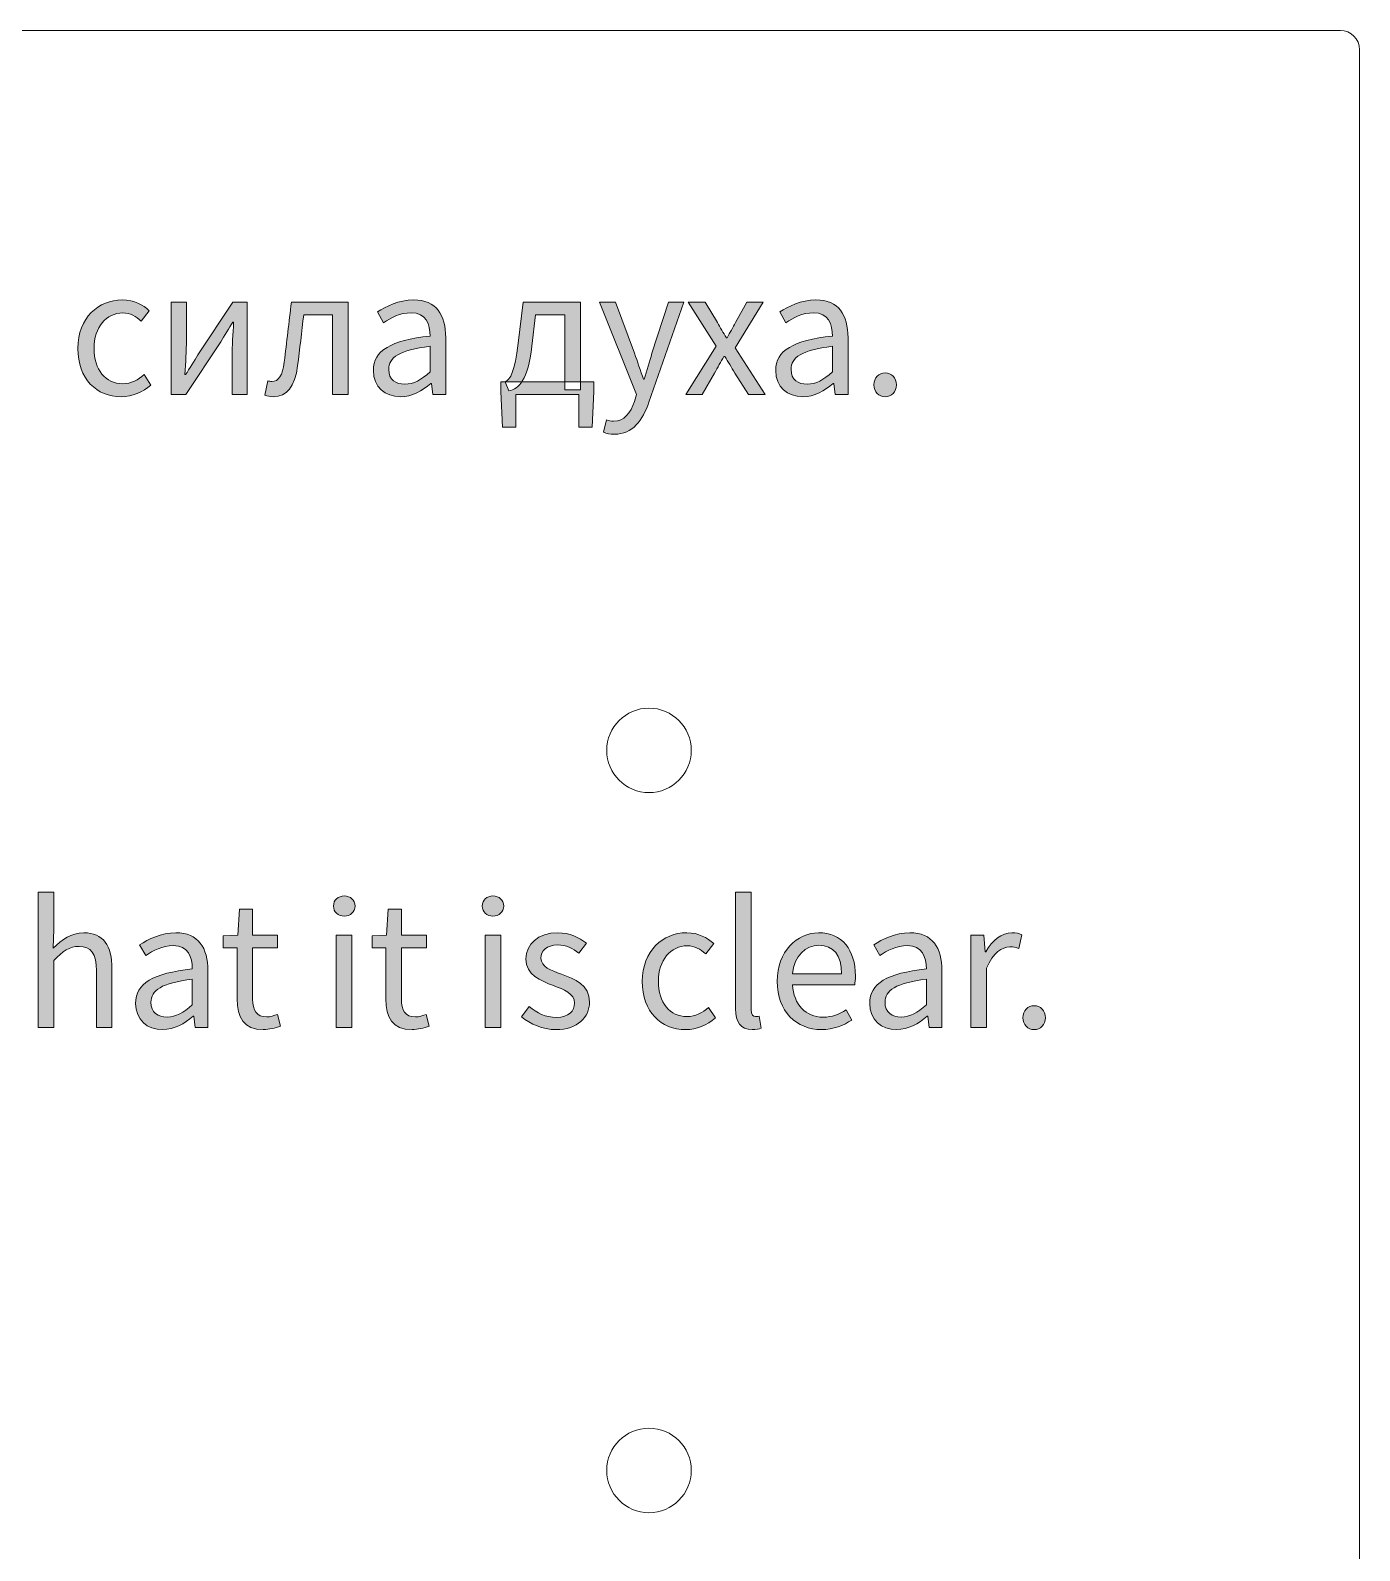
# Model space of a CAD drawing. Header units: millimetres. Extents: x -142 to 140, y -60 to 98.
# Drawn here: x 94.42 to 129.03, y 51.75 to 91.33 of the extents above; entities that cross this region are included whole.
import ezdxf

# ---------------------------------------------------------------- set-up
doc = ezdxf.new("R2010")
doc.units = ezdxf.units.MM
doc.header["$MEASUREMENT"] = 0
doc.layers.add('カット1(R255G0B0)', color=7, linetype='Continuous', lineweight=0)

# ---------------------------------------------------------------- blocks, each defined once
blk = doc.blocks.new('Block_7')
at = {"layer": 'カット1(R255G0B0)', "color": 5, "lineweight": 0, "true_color": 0x0000ff}
for points in [[(91.531, 91.331), (91.531, 91.331), (128.532, 91.331), (128.532, 91.331)], [(129.032, 90.831), (129.032, 90.831), (129.032, 35.581), (129.032, 35.581)]]:
    blk.add_open_spline(points, degree=3, dxfattribs=at)
blk.add_open_spline([(128.53, 91.329), (128.806, 91.329), (129.03, 91.106), (129.03, 90.829), (129.03, 90.829), (129.03, 90.829), (129.03, 90.829)], degree=3, knots=[0, 0, 0, 0, 1, 1, 1, 2, 2, 2, 2], dxfattribs=at)
blk = doc.blocks.new('Block_9')
at = {"layer": 'カット1(R255G0B0)', "true_color": 0x000000, "transparency": 33554687}
h = blk.add_hatch(color=18, dxfattribs=at)
h.dxf.hatch_style = 2
edge = h.paths.add_edge_path()
edge.add_spline(control_points=[(95.66, 83.049), (95.66, 83.851), (96.202, 84.313), (96.816, 84.313), (97.131, 84.313), (97.35, 84.183), (97.519, 84.031), (97.519, 84.031), (97.311, 83.762), (97.311, 83.762), (97.171, 83.888), (97.023, 83.974), (96.834, 83.974), (96.399, 83.974), (96.08, 83.6), (96.08, 83.049), (96.08, 82.499), (96.382, 82.13), (96.823, 82.13), (97.043, 82.13), (97.237, 82.237), (97.387, 82.37), (97.387, 82.37), (97.563, 82.097), (97.563, 82.097), (97.348, 81.905), (97.075, 81.792), (96.787, 81.792), (96.148, 81.792), (95.66, 82.254), (95.66, 83.049)], knot_values=[0, 0, 0, 0, 1, 1, 1, 2, 2, 2, 3, 3, 3, 4, 4, 4, 5, 5, 5, 6, 6, 6, 7, 7, 7, 8, 8, 8, 9, 9, 9, 10, 10, 10, 10], degree=3, periodic=0)
h = blk.add_hatch(color=18, dxfattribs=at)
h.dxf.hatch_style = 2
edge = h.paths.add_edge_path()
edge.add_spline(control_points=[(98.091, 84.253), (98.091, 84.253), (98.486, 84.253), (98.486, 84.253), (98.486, 84.253), (98.486, 83.255), (98.486, 83.255), (98.486, 83), (98.466, 82.677), (98.448, 82.368), (98.448, 82.368), (98.466, 82.368), (98.466, 82.368), (98.556, 82.516), (98.697, 82.735), (98.785, 82.882), (98.785, 82.882), (99.693, 84.253), (99.693, 84.253), (99.693, 84.253), (100.071, 84.253), (100.071, 84.253), (100.071, 84.253), (100.071, 81.851), (100.071, 81.851), (100.071, 81.851), (99.675, 81.851), (99.675, 81.851), (99.675, 81.851), (99.675, 82.85), (99.675, 82.85), (99.675, 83.105), (99.696, 83.426), (99.715, 83.737), (99.715, 83.737), (99.695, 83.737), (99.695, 83.737), (99.606, 83.588), (99.466, 83.368), (99.379, 83.223), (99.379, 83.223), (98.468, 81.851), (98.468, 81.851), (98.468, 81.851), (98.091, 81.851), (98.091, 81.851), (98.091, 81.851), (98.091, 84.253), (98.091, 84.253)], knot_values=[0, 0, 0, 0, 1, 1, 1, 2, 2, 2, 3, 3, 3, 4, 4, 4, 5, 5, 5, 6, 6, 6, 7, 7, 7, 8, 8, 8, 9, 9, 9, 10, 10, 10, 11, 11, 11, 12, 12, 12, 13, 13, 13, 14, 14, 14, 15, 15, 15, 16, 16, 16, 16], degree=3, periodic=0)
h = blk.add_hatch(color=18, dxfattribs=at)
h.dxf.hatch_style = 2
edge = h.paths.add_edge_path()
edge.add_spline(control_points=[(100.527, 81.833), (100.527, 81.833), (100.603, 82.206), (100.603, 82.206), (100.636, 82.197), (100.669, 82.187), (100.713, 82.187), (100.881, 82.187), (100.991, 82.341), (101.033, 82.695), (101.097, 83.214), (101.157, 83.732), (101.218, 84.253), (101.218, 84.253), (102.693, 84.253), (102.693, 84.253), (102.693, 84.253), (102.693, 81.851), (102.693, 81.851), (102.693, 81.851), (102.286, 81.851), (102.286, 81.851), (102.286, 81.851), (102.286, 83.922), (102.286, 83.922), (102.286, 83.922), (101.54, 83.922), (101.54, 83.922), (101.488, 83.481), (101.436, 83.035), (101.381, 82.593), (101.312, 82.058), (101.099, 81.792), (100.745, 81.792), (100.656, 81.792), (100.595, 81.806), (100.527, 81.833)], knot_values=[0, 0, 0, 0, 1, 1, 1, 2, 2, 2, 3, 3, 3, 4, 4, 4, 5, 5, 5, 6, 6, 6, 7, 7, 7, 8, 8, 8, 9, 9, 9, 10, 10, 10, 11, 11, 11, 12, 12, 12, 12], degree=3, periodic=0)
h = blk.add_hatch(color=18, dxfattribs=at)
h.dxf.hatch_style = 2
edge = h.paths.add_edge_path()
edge.add_spline(control_points=[(104.83, 82.437), (104.83, 82.437), (104.83, 83.105), (104.83, 83.105), (104.025, 83.008), (103.753, 82.81), (103.753, 82.503), (103.753, 82.231), (103.939, 82.119), (104.174, 82.119), (104.406, 82.119), (104.598, 82.232), (104.83, 82.437)], knot_values=[0, 0, 0, 0, 1, 1, 1, 2, 2, 2, 3, 3, 3, 4, 4, 4, 4], degree=3, periodic=0)
edge = h.paths.add_edge_path()
edge.add_spline(control_points=[(103.355, 82.475), (103.355, 82.998), (103.807, 83.26), (104.83, 83.371), (104.829, 83.68), (104.727, 83.978), (104.334, 83.978), (104.057, 83.978), (103.806, 83.846), (103.618, 83.72), (103.618, 83.72), (103.459, 83.999), (103.459, 83.999), (103.68, 84.144), (104.017, 84.313), (104.403, 84.313), (104.989, 84.313), (105.237, 83.923), (105.237, 83.325), (105.237, 83.325), (105.237, 81.851), (105.237, 81.851), (105.237, 81.851), (104.901, 81.851), (104.901, 81.851), (104.901, 81.851), (104.867, 82.139), (104.867, 82.139), (104.867, 82.139), (104.853, 82.139), (104.853, 82.139), (104.624, 81.948), (104.357, 81.792), (104.059, 81.792), (103.657, 81.792), (103.355, 82.042), (103.355, 82.475)], knot_values=[0, 0, 0, 0, 1, 1, 1, 2, 2, 2, 3, 3, 3, 4, 4, 4, 5, 5, 5, 6, 6, 6, 7, 7, 7, 8, 8, 8, 9, 9, 9, 10, 10, 10, 11, 11, 11, 12, 12, 12, 12], degree=3, periodic=0)
h = blk.add_hatch(color=18, dxfattribs=at)
h.dxf.hatch_style = 2
edge = h.paths.add_edge_path()
edge.add_spline(control_points=[(108.34, 83.922), (108.34, 83.922), (107.574, 83.922), (107.574, 83.922), (107.574, 83.922), (107.481, 83.111), (107.481, 83.111), (107.38, 82.223), (107.14, 81.994), (106.881, 81.944), (106.881, 81.944), (106.789, 82.182), (106.789, 82.182), (106.923, 82.254), (107.03, 82.415), (107.125, 83.19), (107.125, 83.19), (107.252, 84.253), (107.252, 84.253), (107.252, 84.253), (108.747, 84.253), (108.747, 84.253), (108.747, 84.253), (108.747, 81.974), (108.747, 81.974), (108.747, 81.974), (108.34, 81.974), (108.34, 81.974), (108.34, 81.974), (108.34, 83.922), (108.34, 83.922)], knot_values=[0, 0, 0, 0, 1, 1, 1, 2, 2, 2, 3, 3, 3, 4, 4, 4, 5, 5, 5, 6, 6, 6, 7, 7, 7, 8, 8, 8, 9, 9, 9, 10, 10, 10, 10], degree=3, periodic=0)
edge = h.paths.add_edge_path()
edge.add_spline(control_points=[(107.063, 81.001), (107.063, 81.001), (106.713, 81.001), (106.713, 81.001), (106.713, 81.001), (106.671, 81.925), (106.671, 81.925), (106.671, 81.925), (106.671, 82.182), (106.671, 82.182), (106.671, 82.182), (109.096, 82.182), (109.096, 82.182), (109.096, 82.182), (109.096, 81.925), (109.096, 81.925), (109.096, 81.925), (109.054, 81.001), (109.054, 81.001), (109.054, 81.001), (108.704, 81.001), (108.704, 81.001), (108.704, 81.001), (108.704, 81.851), (108.704, 81.851), (108.704, 81.851), (107.063, 81.851), (107.063, 81.851), (107.063, 81.851), (107.063, 81.001), (107.063, 81.001)], knot_values=[0, 0, 0, 0, 1, 1, 1, 2, 2, 2, 3, 3, 3, 4, 4, 4, 5, 5, 5, 6, 6, 6, 7, 7, 7, 8, 8, 8, 9, 9, 9, 10, 10, 10, 10], degree=3, periodic=0)
h = blk.add_hatch(color=18, dxfattribs=at)
h.dxf.hatch_style = 2
edge = h.paths.add_edge_path()
edge.add_spline(control_points=[(109.348, 80.866), (109.348, 80.866), (109.427, 81.19), (109.427, 81.19), (109.475, 81.173), (109.548, 81.153), (109.61, 81.153), (109.881, 81.153), (110.053, 81.371), (110.152, 81.669), (110.152, 81.669), (110.207, 81.847), (110.207, 81.847), (110.207, 81.847), (109.243, 84.253), (109.243, 84.253), (109.243, 84.253), (109.662, 84.253), (109.662, 84.253), (109.662, 84.253), (110.152, 82.923), (110.152, 82.923), (110.227, 82.715), (110.308, 82.469), (110.386, 82.247), (110.386, 82.247), (110.406, 82.247), (110.406, 82.247), (110.474, 82.465), (110.542, 82.711), (110.608, 82.923), (110.608, 82.923), (111.035, 84.253), (111.035, 84.253), (111.035, 84.253), (111.434, 84.253), (111.434, 84.253), (111.434, 84.253), (110.529, 81.654), (110.529, 81.654), (110.359, 81.177), (110.111, 80.816), (109.629, 80.816), (109.518, 80.816), (109.425, 80.836), (109.348, 80.866)], knot_values=[0, 0, 0, 0, 1, 1, 1, 2, 2, 2, 3, 3, 3, 4, 4, 4, 5, 5, 5, 6, 6, 6, 7, 7, 7, 8, 8, 8, 9, 9, 9, 10, 10, 10, 11, 11, 11, 12, 12, 12, 13, 13, 13, 14, 14, 14, 15, 15, 15, 15], degree=3, periodic=0)
h = blk.add_hatch(color=18, dxfattribs=at)
h.dxf.hatch_style = 2
edge = h.paths.add_edge_path()
edge.add_spline(control_points=[(112.275, 83.105), (112.275, 83.105), (111.548, 84.253), (111.548, 84.253), (111.548, 84.253), (111.989, 84.253), (111.989, 84.253), (111.989, 84.253), (112.31, 83.727), (112.31, 83.727), (112.384, 83.594), (112.465, 83.458), (112.545, 83.327), (112.545, 83.327), (112.565, 83.327), (112.565, 83.327), (112.638, 83.458), (112.71, 83.594), (112.782, 83.727), (112.782, 83.727), (113.076, 84.253), (113.076, 84.253), (113.076, 84.253), (113.499, 84.253), (113.499, 84.253), (113.499, 84.253), (112.772, 83.062), (112.772, 83.062), (112.772, 83.062), (113.558, 81.851), (113.558, 81.851), (113.558, 81.851), (113.117, 81.851), (113.117, 81.851), (113.117, 81.851), (112.763, 82.409), (112.763, 82.409), (112.679, 82.554), (112.592, 82.703), (112.502, 82.841), (112.502, 82.841), (112.482, 82.841), (112.482, 82.841), (112.4, 82.703), (112.321, 82.556), (112.239, 82.409), (112.239, 82.409), (111.913, 81.851), (111.913, 81.851), (111.913, 81.851), (111.49, 81.851), (111.49, 81.851), (111.49, 81.851), (112.275, 83.105), (112.275, 83.105)], knot_values=[0, 0, 0, 0, 1, 1, 1, 2, 2, 2, 3, 3, 3, 4, 4, 4, 5, 5, 5, 6, 6, 6, 7, 7, 7, 8, 8, 8, 9, 9, 9, 10, 10, 10, 11, 11, 11, 12, 12, 12, 13, 13, 13, 14, 14, 14, 15, 15, 15, 16, 16, 16, 17, 17, 17, 18, 18, 18, 18], degree=3, periodic=0)
h = blk.add_hatch(color=18, dxfattribs=at)
h.dxf.hatch_style = 2
edge = h.paths.add_edge_path()
edge.add_spline(control_points=[(115.306, 82.437), (115.306, 82.437), (115.306, 83.105), (115.306, 83.105), (114.501, 83.008), (114.229, 82.81), (114.229, 82.503), (114.229, 82.231), (114.414, 82.119), (114.649, 82.119), (114.882, 82.119), (115.073, 82.232), (115.306, 82.437)], knot_values=[0, 0, 0, 0, 1, 1, 1, 2, 2, 2, 3, 3, 3, 4, 4, 4, 4], degree=3, periodic=0)
edge = h.paths.add_edge_path()
edge.add_spline(control_points=[(113.83, 82.475), (113.83, 82.998), (114.282, 83.26), (115.306, 83.371), (115.305, 83.68), (115.202, 83.978), (114.81, 83.978), (114.532, 83.978), (114.282, 83.846), (114.094, 83.72), (114.094, 83.72), (113.934, 83.999), (113.934, 83.999), (114.155, 84.144), (114.493, 84.313), (114.878, 84.313), (115.464, 84.313), (115.712, 83.923), (115.712, 83.325), (115.712, 83.325), (115.712, 81.851), (115.712, 81.851), (115.712, 81.851), (115.376, 81.851), (115.376, 81.851), (115.376, 81.851), (115.342, 82.139), (115.342, 82.139), (115.342, 82.139), (115.328, 82.139), (115.328, 82.139), (115.1, 81.948), (114.832, 81.792), (114.534, 81.792), (114.132, 81.792), (113.83, 82.042), (113.83, 82.475)], knot_values=[0, 0, 0, 0, 1, 1, 1, 2, 2, 2, 3, 3, 3, 4, 4, 4, 5, 5, 5, 6, 6, 6, 7, 7, 7, 8, 8, 8, 9, 9, 9, 10, 10, 10, 11, 11, 11, 12, 12, 12, 12], degree=3, periodic=0)
h = blk.add_hatch(color=18, dxfattribs=at)
h.dxf.hatch_style = 2
edge = h.paths.add_edge_path()
edge.add_spline(control_points=[(116.385, 82.1), (116.385, 82.286), (116.517, 82.414), (116.679, 82.414), (116.84, 82.414), (116.973, 82.286), (116.973, 82.1), (116.973, 81.92), (116.84, 81.792), (116.679, 81.792), (116.517, 81.792), (116.385, 81.92), (116.385, 82.1)], knot_values=[0, 0, 0, 0, 1, 1, 1, 2, 2, 2, 3, 3, 3, 4, 4, 4, 4], degree=3, periodic=0)
at = {"layer": 'カット1(R255G0B0)'}
for points, knots in [([(95.66, 83.049), (95.66, 83.851), (96.202, 84.313), (96.816, 84.313), (97.131, 84.313), (97.35, 84.183), (97.519, 84.031), (97.519, 84.031), (97.311, 83.762), (97.311, 83.762), (97.171, 83.888), (97.023, 83.974), (96.834, 83.974), (96.399, 83.974), (96.08, 83.6), (96.08, 83.049), (96.08, 82.499), (96.382, 82.13), (96.823, 82.13), (97.043, 82.13), (97.237, 82.237), (97.387, 82.37), (97.387, 82.37), (97.563, 82.097), (97.563, 82.097), (97.348, 81.905), (97.075, 81.792), (96.787, 81.792), (96.148, 81.792), (95.66, 82.254), (95.66, 83.049)], [0, 0, 0, 0, 1, 1, 1, 2, 2, 2, 3, 3, 3, 4, 4, 4, 5, 5, 5, 6, 6, 6, 7, 7, 7, 8, 8, 8, 9, 9, 9, 10, 10, 10, 10]), ([(98.091, 84.253), (98.091, 84.253), (98.486, 84.253), (98.486, 84.253), (98.486, 84.253), (98.486, 83.255), (98.486, 83.255), (98.486, 83), (98.466, 82.677), (98.448, 82.368), (98.448, 82.368), (98.466, 82.368), (98.466, 82.368), (98.556, 82.516), (98.697, 82.735), (98.785, 82.882), (98.785, 82.882), (99.693, 84.253), (99.693, 84.253), (99.693, 84.253), (100.071, 84.253), (100.071, 84.253), (100.071, 84.253), (100.071, 81.851), (100.071, 81.851), (100.071, 81.851), (99.675, 81.851), (99.675, 81.851), (99.675, 81.851), (99.675, 82.85), (99.675, 82.85), (99.675, 83.105), (99.696, 83.426), (99.715, 83.737), (99.715, 83.737), (99.695, 83.737), (99.695, 83.737), (99.606, 83.588), (99.466, 83.368), (99.379, 83.223), (99.379, 83.223), (98.468, 81.851), (98.468, 81.851), (98.468, 81.851), (98.091, 81.851), (98.091, 81.851), (98.091, 81.851), (98.091, 84.253), (98.091, 84.253)], [0, 0, 0, 0, 1, 1, 1, 2, 2, 2, 3, 3, 3, 4, 4, 4, 5, 5, 5, 6, 6, 6, 7, 7, 7, 8, 8, 8, 9, 9, 9, 10, 10, 10, 11, 11, 11, 12, 12, 12, 13, 13, 13, 14, 14, 14, 15, 15, 15, 16, 16, 16, 16]), ([(100.527, 81.833), (100.527, 81.833), (100.603, 82.206), (100.603, 82.206), (100.636, 82.197), (100.669, 82.187), (100.713, 82.187), (100.881, 82.187), (100.991, 82.341), (101.033, 82.695), (101.097, 83.214), (101.157, 83.732), (101.218, 84.253), (101.218, 84.253), (102.693, 84.253), (102.693, 84.253), (102.693, 84.253), (102.693, 81.851), (102.693, 81.851), (102.693, 81.851), (102.286, 81.851), (102.286, 81.851), (102.286, 81.851), (102.286, 83.922), (102.286, 83.922), (102.286, 83.922), (101.54, 83.922), (101.54, 83.922), (101.488, 83.481), (101.436, 83.035), (101.381, 82.593), (101.312, 82.058), (101.099, 81.792), (100.745, 81.792), (100.656, 81.792), (100.595, 81.806), (100.527, 81.833)], [0, 0, 0, 0, 1, 1, 1, 2, 2, 2, 3, 3, 3, 4, 4, 4, 5, 5, 5, 6, 6, 6, 7, 7, 7, 8, 8, 8, 9, 9, 9, 10, 10, 10, 11, 11, 11, 12, 12, 12, 12]), ([(103.355, 82.475), (103.355, 82.998), (103.807, 83.26), (104.83, 83.371), (104.829, 83.68), (104.727, 83.978), (104.334, 83.978), (104.057, 83.978), (103.806, 83.846), (103.618, 83.72), (103.618, 83.72), (103.459, 83.999), (103.459, 83.999), (103.68, 84.144), (104.017, 84.313), (104.403, 84.313), (104.989, 84.313), (105.237, 83.923), (105.237, 83.325), (105.237, 83.325), (105.237, 81.851), (105.237, 81.851), (105.237, 81.851), (104.901, 81.851), (104.901, 81.851), (104.901, 81.851), (104.867, 82.139), (104.867, 82.139), (104.867, 82.139), (104.853, 82.139), (104.853, 82.139), (104.624, 81.948), (104.357, 81.792), (104.059, 81.792), (103.657, 81.792), (103.355, 82.042), (103.355, 82.475)], [0, 0, 0, 0, 1, 1, 1, 2, 2, 2, 3, 3, 3, 4, 4, 4, 5, 5, 5, 6, 6, 6, 7, 7, 7, 8, 8, 8, 9, 9, 9, 10, 10, 10, 11, 11, 11, 12, 12, 12, 12]), ([(108.34, 83.922), (108.34, 83.922), (107.574, 83.922), (107.574, 83.922), (107.574, 83.922), (107.481, 83.111), (107.481, 83.111), (107.38, 82.223), (107.14, 81.994), (106.881, 81.944), (106.881, 81.944), (106.789, 82.182), (106.789, 82.182), (106.923, 82.254), (107.03, 82.415), (107.125, 83.19), (107.125, 83.19), (107.252, 84.253), (107.252, 84.253), (107.252, 84.253), (108.747, 84.253), (108.747, 84.253), (108.747, 84.253), (108.747, 81.974), (108.747, 81.974), (108.747, 81.974), (108.34, 81.974), (108.34, 81.974), (108.34, 81.974), (108.34, 83.922), (108.34, 83.922)], [0, 0, 0, 0, 1, 1, 1, 2, 2, 2, 3, 3, 3, 4, 4, 4, 5, 5, 5, 6, 6, 6, 7, 7, 7, 8, 8, 8, 9, 9, 9, 10, 10, 10, 10]), ([(109.348, 80.866), (109.348, 80.866), (109.427, 81.19), (109.427, 81.19), (109.475, 81.173), (109.548, 81.153), (109.61, 81.153), (109.881, 81.153), (110.053, 81.371), (110.152, 81.669), (110.152, 81.669), (110.207, 81.847), (110.207, 81.847), (110.207, 81.847), (109.243, 84.253), (109.243, 84.253), (109.243, 84.253), (109.662, 84.253), (109.662, 84.253), (109.662, 84.253), (110.152, 82.923), (110.152, 82.923), (110.227, 82.715), (110.308, 82.469), (110.386, 82.247), (110.386, 82.247), (110.406, 82.247), (110.406, 82.247), (110.474, 82.465), (110.542, 82.711), (110.608, 82.923), (110.608, 82.923), (111.035, 84.253), (111.035, 84.253), (111.035, 84.253), (111.434, 84.253), (111.434, 84.253), (111.434, 84.253), (110.529, 81.654), (110.529, 81.654), (110.359, 81.177), (110.111, 80.816), (109.629, 80.816), (109.518, 80.816), (109.425, 80.836), (109.348, 80.866)], [0, 0, 0, 0, 1, 1, 1, 2, 2, 2, 3, 3, 3, 4, 4, 4, 5, 5, 5, 6, 6, 6, 7, 7, 7, 8, 8, 8, 9, 9, 9, 10, 10, 10, 11, 11, 11, 12, 12, 12, 13, 13, 13, 14, 14, 14, 15, 15, 15, 15]), ([(112.275, 83.105), (112.275, 83.105), (111.548, 84.253), (111.548, 84.253), (111.548, 84.253), (111.989, 84.253), (111.989, 84.253), (111.989, 84.253), (112.31, 83.727), (112.31, 83.727), (112.384, 83.594), (112.465, 83.458), (112.545, 83.327), (112.545, 83.327), (112.565, 83.327), (112.565, 83.327), (112.638, 83.458), (112.71, 83.594), (112.782, 83.727), (112.782, 83.727), (113.076, 84.253), (113.076, 84.253), (113.076, 84.253), (113.499, 84.253), (113.499, 84.253), (113.499, 84.253), (112.772, 83.062), (112.772, 83.062), (112.772, 83.062), (113.558, 81.851), (113.558, 81.851), (113.558, 81.851), (113.117, 81.851), (113.117, 81.851), (113.117, 81.851), (112.763, 82.409), (112.763, 82.409), (112.679, 82.554), (112.592, 82.703), (112.502, 82.841), (112.502, 82.841), (112.482, 82.841), (112.482, 82.841), (112.4, 82.703), (112.321, 82.556), (112.239, 82.409), (112.239, 82.409), (111.913, 81.851), (111.913, 81.851), (111.913, 81.851), (111.49, 81.851), (111.49, 81.851), (111.49, 81.851), (112.275, 83.105), (112.275, 83.105)], [0, 0, 0, 0, 1, 1, 1, 2, 2, 2, 3, 3, 3, 4, 4, 4, 5, 5, 5, 6, 6, 6, 7, 7, 7, 8, 8, 8, 9, 9, 9, 10, 10, 10, 11, 11, 11, 12, 12, 12, 13, 13, 13, 14, 14, 14, 15, 15, 15, 16, 16, 16, 17, 17, 17, 18, 18, 18, 18]), ([(113.83, 82.475), (113.83, 82.998), (114.282, 83.26), (115.306, 83.371), (115.305, 83.68), (115.202, 83.978), (114.81, 83.978), (114.532, 83.978), (114.282, 83.846), (114.094, 83.72), (114.094, 83.72), (113.934, 83.999), (113.934, 83.999), (114.155, 84.144), (114.493, 84.313), (114.878, 84.313), (115.464, 84.313), (115.712, 83.923), (115.712, 83.325), (115.712, 83.325), (115.712, 81.851), (115.712, 81.851), (115.712, 81.851), (115.376, 81.851), (115.376, 81.851), (115.376, 81.851), (115.342, 82.139), (115.342, 82.139), (115.342, 82.139), (115.328, 82.139), (115.328, 82.139), (115.1, 81.948), (114.832, 81.792), (114.534, 81.792), (114.132, 81.792), (113.83, 82.042), (113.83, 82.475)], [0, 0, 0, 0, 1, 1, 1, 2, 2, 2, 3, 3, 3, 4, 4, 4, 5, 5, 5, 6, 6, 6, 7, 7, 7, 8, 8, 8, 9, 9, 9, 10, 10, 10, 11, 11, 11, 12, 12, 12, 12]), ([(104.83, 82.437), (104.83, 82.437), (104.83, 83.105), (104.83, 83.105), (104.025, 83.008), (103.753, 82.81), (103.753, 82.503), (103.753, 82.231), (103.939, 82.119), (104.174, 82.119), (104.406, 82.119), (104.598, 82.232), (104.83, 82.437)], [0, 0, 0, 0, 1, 1, 1, 2, 2, 2, 3, 3, 3, 4, 4, 4, 4]), ([(115.306, 82.437), (115.306, 82.437), (115.306, 83.105), (115.306, 83.105), (114.501, 83.008), (114.229, 82.81), (114.229, 82.503), (114.229, 82.231), (114.414, 82.119), (114.649, 82.119), (114.882, 82.119), (115.073, 82.232), (115.306, 82.437)], [0, 0, 0, 0, 1, 1, 1, 2, 2, 2, 3, 3, 3, 4, 4, 4, 4]), ([(116.385, 82.1), (116.385, 82.286), (116.517, 82.414), (116.679, 82.414), (116.84, 82.414), (116.973, 82.286), (116.973, 82.1), (116.973, 81.92), (116.84, 81.792), (116.679, 81.792), (116.517, 81.792), (116.385, 81.92), (116.385, 82.1)], [0, 0, 0, 0, 1, 1, 1, 2, 2, 2, 3, 3, 3, 4, 4, 4, 4]), ([(107.063, 81.001), (107.063, 81.001), (106.713, 81.001), (106.713, 81.001), (106.713, 81.001), (106.671, 81.925), (106.671, 81.925), (106.671, 81.925), (106.671, 82.182), (106.671, 82.182), (106.671, 82.182), (109.096, 82.182), (109.096, 82.182), (109.096, 82.182), (109.096, 81.925), (109.096, 81.925), (109.096, 81.925), (109.054, 81.001), (109.054, 81.001), (109.054, 81.001), (108.704, 81.001), (108.704, 81.001), (108.704, 81.001), (108.704, 81.851), (108.704, 81.851), (108.704, 81.851), (107.063, 81.851), (107.063, 81.851), (107.063, 81.851), (107.063, 81.001), (107.063, 81.001)], [0, 0, 0, 0, 1, 1, 1, 2, 2, 2, 3, 3, 3, 4, 4, 4, 5, 5, 5, 6, 6, 6, 7, 7, 7, 8, 8, 8, 9, 9, 9, 10, 10, 10, 10])]:
    blk.add_open_spline(points, degree=3, knots=knots, dxfattribs=at)
blk = doc.blocks.new('Block_8')
at = {"layer": 'カット1(R255G0B0)'}
blk.add_blockref('Block_9', (0, 0), dxfattribs=at)
blk = doc.blocks.new('Block_11')
at = {"layer": 'カット1(R255G0B0)', "true_color": 0x000000, "transparency": 33554687}
h = blk.add_hatch(color=18, dxfattribs=at)
h.dxf.hatch_style = 2
edge = h.paths.add_edge_path()
edge.add_spline(control_points=[(94.625, 68.892), (94.625, 68.892), (95.032, 68.892), (95.032, 68.892), (95.032, 68.892), (95.032, 67.929), (95.032, 67.929), (95.032, 67.929), (95.017, 67.435), (95.017, 67.435), (95.242, 67.652), (95.485, 67.833), (95.815, 67.833), (96.321, 67.833), (96.548, 67.506), (96.548, 66.893), (96.548, 66.893), (96.548, 65.371), (96.548, 65.371), (96.548, 65.371), (96.142, 65.371), (96.142, 65.371), (96.142, 65.371), (96.142, 66.841), (96.142, 66.841), (96.142, 67.288), (96.007, 67.48), (95.689, 67.48), (95.443, 67.48), (95.273, 67.354), (95.032, 67.111), (95.032, 67.111), (95.032, 65.371), (95.032, 65.371), (95.032, 65.371), (94.625, 65.371), (94.625, 65.371), (94.625, 65.371), (94.625, 68.892), (94.625, 68.892)], knot_values=[0, 0, 0, 0, 1, 1, 1, 2, 2, 2, 3, 3, 3, 4, 4, 4, 5, 5, 5, 6, 6, 6, 7, 7, 7, 8, 8, 8, 9, 9, 9, 10, 10, 10, 11, 11, 11, 12, 12, 12, 13, 13, 13, 13], degree=3, periodic=0)
h = blk.add_hatch(color=18, dxfattribs=at)
h.dxf.hatch_style = 2
edge = h.paths.add_edge_path()
edge.add_spline(control_points=[(112.786, 65.854), (112.786, 65.854), (112.786, 68.892), (112.786, 68.892), (112.786, 68.892), (113.192, 68.892), (113.192, 68.892), (113.192, 68.892), (113.192, 65.824), (113.192, 65.824), (113.192, 65.7), (113.246, 65.65), (113.305, 65.65), (113.329, 65.65), (113.349, 65.65), (113.395, 65.66), (113.395, 65.66), (113.45, 65.35), (113.45, 65.35), (113.392, 65.329), (113.322, 65.312), (113.215, 65.312), (112.911, 65.312), (112.786, 65.506), (112.786, 65.854)], knot_values=[0, 0, 0, 0, 1, 1, 1, 2, 2, 2, 3, 3, 3, 4, 4, 4, 5, 5, 5, 6, 6, 6, 7, 7, 7, 8, 8, 8, 8], degree=3, periodic=0)
h = blk.add_hatch(color=18, dxfattribs=at)
h.dxf.hatch_style = 2
edge = h.paths.add_edge_path()
edge.add_spline(control_points=[(102.389, 67.773), (102.389, 67.773), (102.796, 67.773), (102.796, 67.773), (102.796, 67.773), (102.796, 65.371), (102.796, 65.371), (102.796, 65.371), (102.389, 65.371), (102.389, 65.371), (102.389, 65.371), (102.389, 67.773), (102.389, 67.773)], knot_values=[0, 0, 0, 0, 1, 1, 1, 2, 2, 2, 3, 3, 3, 4, 4, 4, 4], degree=3, periodic=0)
edge = h.paths.add_edge_path()
edge.add_spline(control_points=[(102.315, 68.53), (102.315, 68.689), (102.438, 68.792), (102.596, 68.792), (102.754, 68.792), (102.876, 68.689), (102.876, 68.53), (102.876, 68.377), (102.754, 68.267), (102.596, 68.267), (102.438, 68.267), (102.315, 68.377), (102.315, 68.53)], knot_values=[0, 0, 0, 0, 1, 1, 1, 2, 2, 2, 3, 3, 3, 4, 4, 4, 4], degree=3, periodic=0)
h = blk.add_hatch(color=18, dxfattribs=at)
h.dxf.hatch_style = 2
edge = h.paths.add_edge_path()
edge.add_spline(control_points=[(106.261, 67.773), (106.261, 67.773), (106.668, 67.773), (106.668, 67.773), (106.668, 67.773), (106.668, 65.371), (106.668, 65.371), (106.668, 65.371), (106.261, 65.371), (106.261, 65.371), (106.261, 65.371), (106.261, 67.773), (106.261, 67.773)], knot_values=[0, 0, 0, 0, 1, 1, 1, 2, 2, 2, 3, 3, 3, 4, 4, 4, 4], degree=3, periodic=0)
edge = h.paths.add_edge_path()
edge.add_spline(control_points=[(106.187, 68.53), (106.187, 68.689), (106.31, 68.792), (106.468, 68.792), (106.626, 68.792), (106.748, 68.689), (106.748, 68.53), (106.748, 68.377), (106.626, 68.267), (106.468, 68.267), (106.31, 68.267), (106.187, 68.377), (106.187, 68.53)], knot_values=[0, 0, 0, 0, 1, 1, 1, 2, 2, 2, 3, 3, 3, 4, 4, 4, 4], degree=3, periodic=0)
h = blk.add_hatch(color=18, dxfattribs=at)
h.dxf.hatch_style = 2
edge = h.paths.add_edge_path()
edge.add_spline(control_points=[(99.803, 66.114), (99.803, 66.114), (99.803, 67.442), (99.803, 67.442), (99.803, 67.442), (99.446, 67.442), (99.446, 67.442), (99.446, 67.442), (99.446, 67.75), (99.446, 67.75), (99.446, 67.75), (99.822, 67.773), (99.822, 67.773), (99.822, 67.773), (99.871, 68.447), (99.871, 68.447), (99.871, 68.447), (100.21, 68.447), (100.21, 68.447), (100.21, 68.447), (100.21, 67.773), (100.21, 67.773), (100.21, 67.773), (100.861, 67.773), (100.861, 67.773), (100.861, 67.773), (100.861, 67.442), (100.861, 67.442), (100.861, 67.442), (100.21, 67.442), (100.21, 67.442), (100.21, 67.442), (100.21, 66.107), (100.21, 66.107), (100.21, 65.813), (100.305, 65.643), (100.581, 65.643), (100.667, 65.643), (100.777, 65.676), (100.855, 65.708), (100.855, 65.708), (100.933, 65.401), (100.933, 65.401), (100.799, 65.355), (100.638, 65.312), (100.488, 65.312), (99.977, 65.312), (99.803, 65.636), (99.803, 66.114)], knot_values=[0, 0, 0, 0, 1, 1, 1, 2, 2, 2, 3, 3, 3, 4, 4, 4, 5, 5, 5, 6, 6, 6, 7, 7, 7, 8, 8, 8, 9, 9, 9, 10, 10, 10, 11, 11, 11, 12, 12, 12, 13, 13, 13, 14, 14, 14, 15, 15, 15, 16, 16, 16, 16], degree=3, periodic=0)
h = blk.add_hatch(color=18, dxfattribs=at)
h.dxf.hatch_style = 2
edge = h.paths.add_edge_path()
edge.add_spline(control_points=[(103.676, 66.114), (103.676, 66.114), (103.676, 67.442), (103.676, 67.442), (103.676, 67.442), (103.318, 67.442), (103.318, 67.442), (103.318, 67.442), (103.318, 67.75), (103.318, 67.75), (103.318, 67.75), (103.694, 67.773), (103.694, 67.773), (103.694, 67.773), (103.743, 68.447), (103.743, 68.447), (103.743, 68.447), (104.082, 68.447), (104.082, 68.447), (104.082, 68.447), (104.082, 67.773), (104.082, 67.773), (104.082, 67.773), (104.733, 67.773), (104.733, 67.773), (104.733, 67.773), (104.733, 67.442), (104.733, 67.442), (104.733, 67.442), (104.082, 67.442), (104.082, 67.442), (104.082, 67.442), (104.082, 66.107), (104.082, 66.107), (104.082, 65.813), (104.177, 65.643), (104.454, 65.643), (104.539, 65.643), (104.649, 65.676), (104.727, 65.708), (104.727, 65.708), (104.806, 65.401), (104.806, 65.401), (104.671, 65.355), (104.51, 65.312), (104.36, 65.312), (103.849, 65.312), (103.676, 65.636), (103.676, 66.114)], knot_values=[0, 0, 0, 0, 1, 1, 1, 2, 2, 2, 3, 3, 3, 4, 4, 4, 5, 5, 5, 6, 6, 6, 7, 7, 7, 8, 8, 8, 9, 9, 9, 10, 10, 10, 11, 11, 11, 12, 12, 12, 13, 13, 13, 14, 14, 14, 15, 15, 15, 16, 16, 16, 16], degree=3, periodic=0)
h = blk.add_hatch(color=18, dxfattribs=at)
h.dxf.hatch_style = 2
edge = h.paths.add_edge_path()
edge.add_spline(control_points=[(98.639, 65.957), (98.639, 65.957), (98.639, 66.625), (98.639, 66.625), (97.834, 66.528), (97.562, 66.33), (97.562, 66.024), (97.562, 65.751), (97.747, 65.639), (97.983, 65.639), (98.215, 65.639), (98.406, 65.752), (98.639, 65.957)], knot_values=[0, 0, 0, 0, 1, 1, 1, 2, 2, 2, 3, 3, 3, 4, 4, 4, 4], degree=3, periodic=0)
edge = h.paths.add_edge_path()
edge.add_spline(control_points=[(97.163, 65.995), (97.163, 66.518), (97.615, 66.78), (98.639, 66.891), (98.638, 67.2), (98.535, 67.498), (98.143, 67.498), (97.865, 67.498), (97.615, 67.366), (97.427, 67.24), (97.427, 67.24), (97.268, 67.519), (97.268, 67.519), (97.489, 67.664), (97.826, 67.833), (98.211, 67.833), (98.797, 67.833), (99.045, 67.443), (99.045, 66.845), (99.045, 66.845), (99.045, 65.371), (99.045, 65.371), (99.045, 65.371), (98.71, 65.371), (98.71, 65.371), (98.71, 65.371), (98.675, 65.659), (98.675, 65.659), (98.675, 65.659), (98.662, 65.659), (98.662, 65.659), (98.433, 65.468), (98.165, 65.312), (97.867, 65.312), (97.465, 65.312), (97.163, 65.562), (97.163, 65.995)], knot_values=[0, 0, 0, 0, 1, 1, 1, 2, 2, 2, 3, 3, 3, 4, 4, 4, 5, 5, 5, 6, 6, 6, 7, 7, 7, 8, 8, 8, 9, 9, 9, 10, 10, 10, 11, 11, 11, 12, 12, 12, 12], degree=3, periodic=0)
h = blk.add_hatch(color=18, dxfattribs=at)
h.dxf.hatch_style = 2
edge = h.paths.add_edge_path()
edge.add_spline(control_points=[(107.21, 65.646), (107.21, 65.646), (107.411, 65.913), (107.411, 65.913), (107.619, 65.745), (107.831, 65.629), (108.12, 65.629), (108.435, 65.629), (108.592, 65.797), (108.592, 66.002), (108.592, 66.249), (108.308, 66.358), (108.042, 66.457), (107.706, 66.58), (107.326, 66.746), (107.326, 67.151), (107.326, 67.535), (107.634, 67.833), (108.155, 67.833), (108.454, 67.833), (108.715, 67.71), (108.902, 67.563), (108.902, 67.563), (108.707, 67.302), (108.707, 67.302), (108.542, 67.425), (108.372, 67.516), (108.159, 67.516), (107.857, 67.516), (107.717, 67.355), (107.717, 67.172), (107.717, 66.943), (107.978, 66.856), (108.25, 66.755), (108.597, 66.624), (108.982, 66.483), (108.982, 66.026), (108.982, 65.637), (108.673, 65.312), (108.106, 65.312), (107.765, 65.312), (107.436, 65.457), (107.21, 65.646)], knot_values=[0, 0, 0, 0, 1, 1, 1, 2, 2, 2, 3, 3, 3, 4, 4, 4, 5, 5, 5, 6, 6, 6, 7, 7, 7, 8, 8, 8, 9, 9, 9, 10, 10, 10, 11, 11, 11, 12, 12, 12, 13, 13, 13, 14, 14, 14, 14], degree=3, periodic=0)
h = blk.add_hatch(color=18, dxfattribs=at)
h.dxf.hatch_style = 2
edge = h.paths.add_edge_path()
edge.add_spline(control_points=[(110.355, 66.569), (110.355, 67.371), (110.897, 67.833), (111.511, 67.833), (111.826, 67.833), (112.044, 67.703), (112.214, 67.551), (112.214, 67.551), (112.006, 67.282), (112.006, 67.282), (111.866, 67.408), (111.718, 67.494), (111.529, 67.494), (111.094, 67.494), (110.775, 67.12), (110.775, 66.569), (110.775, 66.019), (111.076, 65.65), (111.518, 65.65), (111.738, 65.65), (111.932, 65.757), (112.082, 65.89), (112.082, 65.89), (112.258, 65.617), (112.258, 65.617), (112.042, 65.425), (111.77, 65.312), (111.482, 65.312), (110.843, 65.312), (110.355, 65.774), (110.355, 66.569)], knot_values=[0, 0, 0, 0, 1, 1, 1, 2, 2, 2, 3, 3, 3, 4, 4, 4, 5, 5, 5, 6, 6, 6, 7, 7, 7, 8, 8, 8, 9, 9, 9, 10, 10, 10, 10], degree=3, periodic=0)
h = blk.add_hatch(color=18, dxfattribs=at)
h.dxf.hatch_style = 2
edge = h.paths.add_edge_path()
edge.add_spline(control_points=[(115.546, 66.766), (115.546, 67.247), (115.329, 67.509), (114.954, 67.509), (114.616, 67.509), (114.314, 67.238), (114.265, 66.766), (114.265, 66.766), (115.546, 66.766), (115.546, 66.766)], knot_values=[0, 0, 0, 0, 1, 1, 1, 2, 2, 2, 3, 3, 3, 3], degree=3, periodic=0)
edge = h.paths.add_edge_path()
edge.add_spline(control_points=[(113.866, 66.569), (113.866, 67.351), (114.393, 67.833), (114.946, 67.833), (115.559, 67.833), (115.905, 67.393), (115.905, 66.706), (115.905, 66.62), (115.897, 66.534), (115.886, 66.475), (115.886, 66.475), (114.268, 66.475), (114.268, 66.475), (114.297, 65.966), (114.608, 65.636), (115.066, 65.636), (115.297, 65.636), (115.486, 65.71), (115.664, 65.828), (115.664, 65.828), (115.81, 65.561), (115.81, 65.561), (115.599, 65.423), (115.343, 65.312), (115.017, 65.312), (114.376, 65.312), (113.866, 65.78), (113.866, 66.569)], knot_values=[0, 0, 0, 0, 1, 1, 1, 2, 2, 2, 3, 3, 3, 4, 4, 4, 5, 5, 5, 6, 6, 6, 7, 7, 7, 8, 8, 8, 9, 9, 9, 9], degree=3, periodic=0)
h = blk.add_hatch(color=18, dxfattribs=at)
h.dxf.hatch_style = 2
edge = h.paths.add_edge_path()
edge.add_spline(control_points=[(117.752, 65.957), (117.752, 65.957), (117.752, 66.625), (117.752, 66.625), (116.947, 66.528), (116.675, 66.33), (116.675, 66.024), (116.675, 65.751), (116.86, 65.639), (117.096, 65.639), (117.328, 65.639), (117.519, 65.752), (117.752, 65.957)], knot_values=[0, 0, 0, 0, 1, 1, 1, 2, 2, 2, 3, 3, 3, 4, 4, 4, 4], degree=3, periodic=0)
edge = h.paths.add_edge_path()
edge.add_spline(control_points=[(116.277, 65.995), (116.277, 66.518), (116.728, 66.78), (117.752, 66.891), (117.751, 67.2), (117.648, 67.498), (117.256, 67.498), (116.978, 67.498), (116.728, 67.366), (116.54, 67.24), (116.54, 67.24), (116.381, 67.519), (116.381, 67.519), (116.602, 67.664), (116.939, 67.833), (117.324, 67.833), (117.91, 67.833), (118.159, 67.443), (118.159, 66.845), (118.159, 66.845), (118.159, 65.371), (118.159, 65.371), (118.159, 65.371), (117.823, 65.371), (117.823, 65.371), (117.823, 65.371), (117.788, 65.659), (117.788, 65.659), (117.788, 65.659), (117.775, 65.659), (117.775, 65.659), (117.546, 65.468), (117.279, 65.312), (116.98, 65.312), (116.578, 65.312), (116.277, 65.562), (116.277, 65.995)], knot_values=[0, 0, 0, 0, 1, 1, 1, 2, 2, 2, 3, 3, 3, 4, 4, 4, 5, 5, 5, 6, 6, 6, 7, 7, 7, 8, 8, 8, 9, 9, 9, 10, 10, 10, 11, 11, 11, 12, 12, 12, 12], degree=3, periodic=0)
h = blk.add_hatch(color=18, dxfattribs=at)
h.dxf.hatch_style = 2
edge = h.paths.add_edge_path()
edge.add_spline(control_points=[(118.914, 67.773), (118.914, 67.773), (119.25, 67.773), (119.25, 67.773), (119.25, 67.773), (119.285, 67.336), (119.285, 67.336), (119.285, 67.336), (119.298, 67.336), (119.298, 67.336), (119.465, 67.641), (119.711, 67.833), (119.981, 67.833), (120.087, 67.833), (120.162, 67.819), (120.238, 67.783), (120.238, 67.783), (120.161, 67.427), (120.161, 67.427), (120.079, 67.453), (120.025, 67.466), (119.929, 67.466), (119.726, 67.466), (119.483, 67.32), (119.321, 66.914), (119.321, 66.914), (119.321, 65.371), (119.321, 65.371), (119.321, 65.371), (118.914, 65.371), (118.914, 65.371), (118.914, 65.371), (118.914, 67.773), (118.914, 67.773)], knot_values=[0, 0, 0, 0, 1, 1, 1, 2, 2, 2, 3, 3, 3, 4, 4, 4, 5, 5, 5, 6, 6, 6, 7, 7, 7, 8, 8, 8, 9, 9, 9, 10, 10, 10, 11, 11, 11, 11], degree=3, periodic=0)
h = blk.add_hatch(color=18, dxfattribs=at)
h.dxf.hatch_style = 2
edge = h.paths.add_edge_path()
edge.add_spline(control_points=[(120.263, 65.62), (120.263, 65.806), (120.396, 65.934), (120.557, 65.934), (120.719, 65.934), (120.852, 65.806), (120.852, 65.62), (120.852, 65.44), (120.719, 65.312), (120.557, 65.312), (120.396, 65.312), (120.263, 65.44), (120.263, 65.62)], knot_values=[0, 0, 0, 0, 1, 1, 1, 2, 2, 2, 3, 3, 3, 4, 4, 4, 4], degree=3, periodic=0)
at = {"layer": 'カット1(R255G0B0)'}
for points, knots in [([(94.625, 68.892), (94.625, 68.892), (95.032, 68.892), (95.032, 68.892), (95.032, 68.892), (95.032, 67.929), (95.032, 67.929), (95.032, 67.929), (95.017, 67.435), (95.017, 67.435), (95.242, 67.652), (95.485, 67.833), (95.815, 67.833), (96.321, 67.833), (96.548, 67.506), (96.548, 66.893), (96.548, 66.893), (96.548, 65.371), (96.548, 65.371), (96.548, 65.371), (96.142, 65.371), (96.142, 65.371), (96.142, 65.371), (96.142, 66.841), (96.142, 66.841), (96.142, 67.288), (96.007, 67.48), (95.689, 67.48), (95.443, 67.48), (95.273, 67.354), (95.032, 67.111), (95.032, 67.111), (95.032, 65.371), (95.032, 65.371), (95.032, 65.371), (94.625, 65.371), (94.625, 65.371), (94.625, 65.371), (94.625, 68.892), (94.625, 68.892)], [0, 0, 0, 0, 1, 1, 1, 2, 2, 2, 3, 3, 3, 4, 4, 4, 5, 5, 5, 6, 6, 6, 7, 7, 7, 8, 8, 8, 9, 9, 9, 10, 10, 10, 11, 11, 11, 12, 12, 12, 13, 13, 13, 13]), ([(112.786, 65.854), (112.786, 65.854), (112.786, 68.892), (112.786, 68.892), (112.786, 68.892), (113.192, 68.892), (113.192, 68.892), (113.192, 68.892), (113.192, 65.824), (113.192, 65.824), (113.192, 65.7), (113.246, 65.65), (113.305, 65.65), (113.329, 65.65), (113.349, 65.65), (113.395, 65.66), (113.395, 65.66), (113.45, 65.35), (113.45, 65.35), (113.392, 65.329), (113.322, 65.312), (113.215, 65.312), (112.911, 65.312), (112.786, 65.506), (112.786, 65.854)], [0, 0, 0, 0, 1, 1, 1, 2, 2, 2, 3, 3, 3, 4, 4, 4, 5, 5, 5, 6, 6, 6, 7, 7, 7, 8, 8, 8, 8]), ([(102.315, 68.53), (102.315, 68.689), (102.438, 68.792), (102.596, 68.792), (102.754, 68.792), (102.876, 68.689), (102.876, 68.53), (102.876, 68.377), (102.754, 68.267), (102.596, 68.267), (102.438, 68.267), (102.315, 68.377), (102.315, 68.53)], [0, 0, 0, 0, 1, 1, 1, 2, 2, 2, 3, 3, 3, 4, 4, 4, 4]), ([(106.187, 68.53), (106.187, 68.689), (106.31, 68.792), (106.468, 68.792), (106.626, 68.792), (106.748, 68.689), (106.748, 68.53), (106.748, 68.377), (106.626, 68.267), (106.468, 68.267), (106.31, 68.267), (106.187, 68.377), (106.187, 68.53)], [0, 0, 0, 0, 1, 1, 1, 2, 2, 2, 3, 3, 3, 4, 4, 4, 4]), ([(99.803, 66.114), (99.803, 66.114), (99.803, 67.442), (99.803, 67.442), (99.803, 67.442), (99.446, 67.442), (99.446, 67.442), (99.446, 67.442), (99.446, 67.75), (99.446, 67.75), (99.446, 67.75), (99.822, 67.773), (99.822, 67.773), (99.822, 67.773), (99.871, 68.447), (99.871, 68.447), (99.871, 68.447), (100.21, 68.447), (100.21, 68.447), (100.21, 68.447), (100.21, 67.773), (100.21, 67.773), (100.21, 67.773), (100.861, 67.773), (100.861, 67.773), (100.861, 67.773), (100.861, 67.442), (100.861, 67.442), (100.861, 67.442), (100.21, 67.442), (100.21, 67.442), (100.21, 67.442), (100.21, 66.107), (100.21, 66.107), (100.21, 65.813), (100.305, 65.643), (100.581, 65.643), (100.667, 65.643), (100.777, 65.676), (100.855, 65.708), (100.855, 65.708), (100.933, 65.401), (100.933, 65.401), (100.799, 65.355), (100.638, 65.312), (100.488, 65.312), (99.977, 65.312), (99.803, 65.636), (99.803, 66.114)], [0, 0, 0, 0, 1, 1, 1, 2, 2, 2, 3, 3, 3, 4, 4, 4, 5, 5, 5, 6, 6, 6, 7, 7, 7, 8, 8, 8, 9, 9, 9, 10, 10, 10, 11, 11, 11, 12, 12, 12, 13, 13, 13, 14, 14, 14, 15, 15, 15, 16, 16, 16, 16]), ([(103.676, 66.114), (103.676, 66.114), (103.676, 67.442), (103.676, 67.442), (103.676, 67.442), (103.318, 67.442), (103.318, 67.442), (103.318, 67.442), (103.318, 67.75), (103.318, 67.75), (103.318, 67.75), (103.694, 67.773), (103.694, 67.773), (103.694, 67.773), (103.743, 68.447), (103.743, 68.447), (103.743, 68.447), (104.082, 68.447), (104.082, 68.447), (104.082, 68.447), (104.082, 67.773), (104.082, 67.773), (104.082, 67.773), (104.733, 67.773), (104.733, 67.773), (104.733, 67.773), (104.733, 67.442), (104.733, 67.442), (104.733, 67.442), (104.082, 67.442), (104.082, 67.442), (104.082, 67.442), (104.082, 66.107), (104.082, 66.107), (104.082, 65.813), (104.177, 65.643), (104.454, 65.643), (104.539, 65.643), (104.649, 65.676), (104.727, 65.708), (104.727, 65.708), (104.806, 65.401), (104.806, 65.401), (104.671, 65.355), (104.51, 65.312), (104.36, 65.312), (103.849, 65.312), (103.676, 65.636), (103.676, 66.114)], [0, 0, 0, 0, 1, 1, 1, 2, 2, 2, 3, 3, 3, 4, 4, 4, 5, 5, 5, 6, 6, 6, 7, 7, 7, 8, 8, 8, 9, 9, 9, 10, 10, 10, 11, 11, 11, 12, 12, 12, 13, 13, 13, 14, 14, 14, 15, 15, 15, 16, 16, 16, 16]), ([(97.163, 65.995), (97.163, 66.518), (97.615, 66.78), (98.639, 66.891), (98.638, 67.2), (98.535, 67.498), (98.143, 67.498), (97.865, 67.498), (97.615, 67.366), (97.427, 67.24), (97.427, 67.24), (97.268, 67.519), (97.268, 67.519), (97.489, 67.664), (97.826, 67.833), (98.211, 67.833), (98.797, 67.833), (99.045, 67.443), (99.045, 66.845), (99.045, 66.845), (99.045, 65.371), (99.045, 65.371), (99.045, 65.371), (98.71, 65.371), (98.71, 65.371), (98.71, 65.371), (98.675, 65.659), (98.675, 65.659), (98.675, 65.659), (98.662, 65.659), (98.662, 65.659), (98.433, 65.468), (98.165, 65.312), (97.867, 65.312), (97.465, 65.312), (97.163, 65.562), (97.163, 65.995)], [0, 0, 0, 0, 1, 1, 1, 2, 2, 2, 3, 3, 3, 4, 4, 4, 5, 5, 5, 6, 6, 6, 7, 7, 7, 8, 8, 8, 9, 9, 9, 10, 10, 10, 11, 11, 11, 12, 12, 12, 12]), ([(102.389, 67.773), (102.389, 67.773), (102.796, 67.773), (102.796, 67.773), (102.796, 67.773), (102.796, 65.371), (102.796, 65.371), (102.796, 65.371), (102.389, 65.371), (102.389, 65.371), (102.389, 65.371), (102.389, 67.773), (102.389, 67.773)], [0, 0, 0, 0, 1, 1, 1, 2, 2, 2, 3, 3, 3, 4, 4, 4, 4]), ([(106.261, 67.773), (106.261, 67.773), (106.668, 67.773), (106.668, 67.773), (106.668, 67.773), (106.668, 65.371), (106.668, 65.371), (106.668, 65.371), (106.261, 65.371), (106.261, 65.371), (106.261, 65.371), (106.261, 67.773), (106.261, 67.773)], [0, 0, 0, 0, 1, 1, 1, 2, 2, 2, 3, 3, 3, 4, 4, 4, 4]), ([(107.21, 65.646), (107.21, 65.646), (107.411, 65.913), (107.411, 65.913), (107.619, 65.745), (107.831, 65.629), (108.12, 65.629), (108.435, 65.629), (108.592, 65.797), (108.592, 66.002), (108.592, 66.249), (108.308, 66.358), (108.042, 66.457), (107.706, 66.58), (107.326, 66.746), (107.326, 67.151), (107.326, 67.535), (107.634, 67.833), (108.155, 67.833), (108.454, 67.833), (108.715, 67.71), (108.902, 67.563), (108.902, 67.563), (108.707, 67.302), (108.707, 67.302), (108.542, 67.425), (108.372, 67.516), (108.159, 67.516), (107.857, 67.516), (107.717, 67.355), (107.717, 67.172), (107.717, 66.943), (107.978, 66.856), (108.25, 66.755), (108.597, 66.624), (108.982, 66.483), (108.982, 66.026), (108.982, 65.637), (108.673, 65.312), (108.106, 65.312), (107.765, 65.312), (107.436, 65.457), (107.21, 65.646)], [0, 0, 0, 0, 1, 1, 1, 2, 2, 2, 3, 3, 3, 4, 4, 4, 5, 5, 5, 6, 6, 6, 7, 7, 7, 8, 8, 8, 9, 9, 9, 10, 10, 10, 11, 11, 11, 12, 12, 12, 13, 13, 13, 14, 14, 14, 14]), ([(110.355, 66.569), (110.355, 67.371), (110.897, 67.833), (111.511, 67.833), (111.826, 67.833), (112.044, 67.703), (112.214, 67.551), (112.214, 67.551), (112.006, 67.282), (112.006, 67.282), (111.866, 67.408), (111.718, 67.494), (111.529, 67.494), (111.094, 67.494), (110.775, 67.12), (110.775, 66.569), (110.775, 66.019), (111.076, 65.65), (111.518, 65.65), (111.738, 65.65), (111.932, 65.757), (112.082, 65.89), (112.082, 65.89), (112.258, 65.617), (112.258, 65.617), (112.042, 65.425), (111.77, 65.312), (111.482, 65.312), (110.843, 65.312), (110.355, 65.774), (110.355, 66.569)], [0, 0, 0, 0, 1, 1, 1, 2, 2, 2, 3, 3, 3, 4, 4, 4, 5, 5, 5, 6, 6, 6, 7, 7, 7, 8, 8, 8, 9, 9, 9, 10, 10, 10, 10]), ([(113.866, 66.569), (113.866, 67.351), (114.393, 67.833), (114.946, 67.833), (115.559, 67.833), (115.905, 67.393), (115.905, 66.706), (115.905, 66.62), (115.897, 66.534), (115.886, 66.475), (115.886, 66.475), (114.268, 66.475), (114.268, 66.475), (114.297, 65.966), (114.608, 65.636), (115.066, 65.636), (115.297, 65.636), (115.486, 65.71), (115.664, 65.828), (115.664, 65.828), (115.81, 65.561), (115.81, 65.561), (115.599, 65.423), (115.343, 65.312), (115.017, 65.312), (114.376, 65.312), (113.866, 65.78), (113.866, 66.569)], [0, 0, 0, 0, 1, 1, 1, 2, 2, 2, 3, 3, 3, 4, 4, 4, 5, 5, 5, 6, 6, 6, 7, 7, 7, 8, 8, 8, 9, 9, 9, 9]), ([(116.277, 65.995), (116.277, 66.518), (116.728, 66.78), (117.752, 66.891), (117.751, 67.2), (117.648, 67.498), (117.256, 67.498), (116.978, 67.498), (116.728, 67.366), (116.54, 67.24), (116.54, 67.24), (116.381, 67.519), (116.381, 67.519), (116.602, 67.664), (116.939, 67.833), (117.324, 67.833), (117.91, 67.833), (118.159, 67.443), (118.159, 66.845), (118.159, 66.845), (118.159, 65.371), (118.159, 65.371), (118.159, 65.371), (117.823, 65.371), (117.823, 65.371), (117.823, 65.371), (117.788, 65.659), (117.788, 65.659), (117.788, 65.659), (117.775, 65.659), (117.775, 65.659), (117.546, 65.468), (117.279, 65.312), (116.98, 65.312), (116.578, 65.312), (116.277, 65.562), (116.277, 65.995)], [0, 0, 0, 0, 1, 1, 1, 2, 2, 2, 3, 3, 3, 4, 4, 4, 5, 5, 5, 6, 6, 6, 7, 7, 7, 8, 8, 8, 9, 9, 9, 10, 10, 10, 11, 11, 11, 12, 12, 12, 12]), ([(118.914, 67.773), (118.914, 67.773), (119.25, 67.773), (119.25, 67.773), (119.25, 67.773), (119.285, 67.336), (119.285, 67.336), (119.285, 67.336), (119.298, 67.336), (119.298, 67.336), (119.465, 67.641), (119.711, 67.833), (119.981, 67.833), (120.087, 67.833), (120.162, 67.819), (120.238, 67.783), (120.238, 67.783), (120.161, 67.427), (120.161, 67.427), (120.079, 67.453), (120.025, 67.466), (119.929, 67.466), (119.726, 67.466), (119.483, 67.32), (119.321, 66.914), (119.321, 66.914), (119.321, 65.371), (119.321, 65.371), (119.321, 65.371), (118.914, 65.371), (118.914, 65.371), (118.914, 65.371), (118.914, 67.773), (118.914, 67.773)], [0, 0, 0, 0, 1, 1, 1, 2, 2, 2, 3, 3, 3, 4, 4, 4, 5, 5, 5, 6, 6, 6, 7, 7, 7, 8, 8, 8, 9, 9, 9, 10, 10, 10, 11, 11, 11, 11]), ([(115.546, 66.766), (115.546, 67.247), (115.329, 67.509), (114.954, 67.509), (114.616, 67.509), (114.314, 67.238), (114.265, 66.766), (114.265, 66.766), (115.546, 66.766), (115.546, 66.766)], [0, 0, 0, 0, 1, 1, 1, 2, 2, 2, 3, 3, 3, 3]), ([(98.639, 65.957), (98.639, 65.957), (98.639, 66.625), (98.639, 66.625), (97.834, 66.528), (97.562, 66.33), (97.562, 66.024), (97.562, 65.751), (97.747, 65.639), (97.983, 65.639), (98.215, 65.639), (98.406, 65.752), (98.639, 65.957)], [0, 0, 0, 0, 1, 1, 1, 2, 2, 2, 3, 3, 3, 4, 4, 4, 4]), ([(117.752, 65.957), (117.752, 65.957), (117.752, 66.625), (117.752, 66.625), (116.947, 66.528), (116.675, 66.33), (116.675, 66.024), (116.675, 65.751), (116.86, 65.639), (117.096, 65.639), (117.328, 65.639), (117.519, 65.752), (117.752, 65.957)], [0, 0, 0, 0, 1, 1, 1, 2, 2, 2, 3, 3, 3, 4, 4, 4, 4]), ([(120.263, 65.62), (120.263, 65.806), (120.396, 65.934), (120.557, 65.934), (120.719, 65.934), (120.852, 65.806), (120.852, 65.62), (120.852, 65.44), (120.719, 65.312), (120.557, 65.312), (120.396, 65.312), (120.263, 65.44), (120.263, 65.62)], [0, 0, 0, 0, 1, 1, 1, 2, 2, 2, 3, 3, 3, 4, 4, 4, 4])]:
    blk.add_open_spline(points, degree=3, knots=knots, dxfattribs=at)
blk = doc.blocks.new('Block_10')
at = {"layer": 'カット1(R255G0B0)'}
blk.add_blockref('Block_11', (0, 0), dxfattribs=at)
blk = doc.blocks.new('Block_6')
at = {"layer": 'カット1(R255G0B0)', "color": 1, "lineweight": 0, "true_color": 0xff0000}
for centre in [(110.53, 72.583), (110.53, 53.833)]:
    blk.add_circle(centre, 1.1, dxfattribs=at)
at = {"layer": 'カット1(R255G0B0)'}
for name in ['Block_7', 'Block_8', 'Block_10']:
    blk.add_blockref(name, (0, 0), dxfattribs=at)

msp = doc.modelspace()

# ---------------------------------------------------------------- block references
at = {"layer": 'カット1(R255G0B0)'}
msp.add_blockref('Block_6', (0, 0), dxfattribs=at)

doc.saveas('drawing.dxf')
